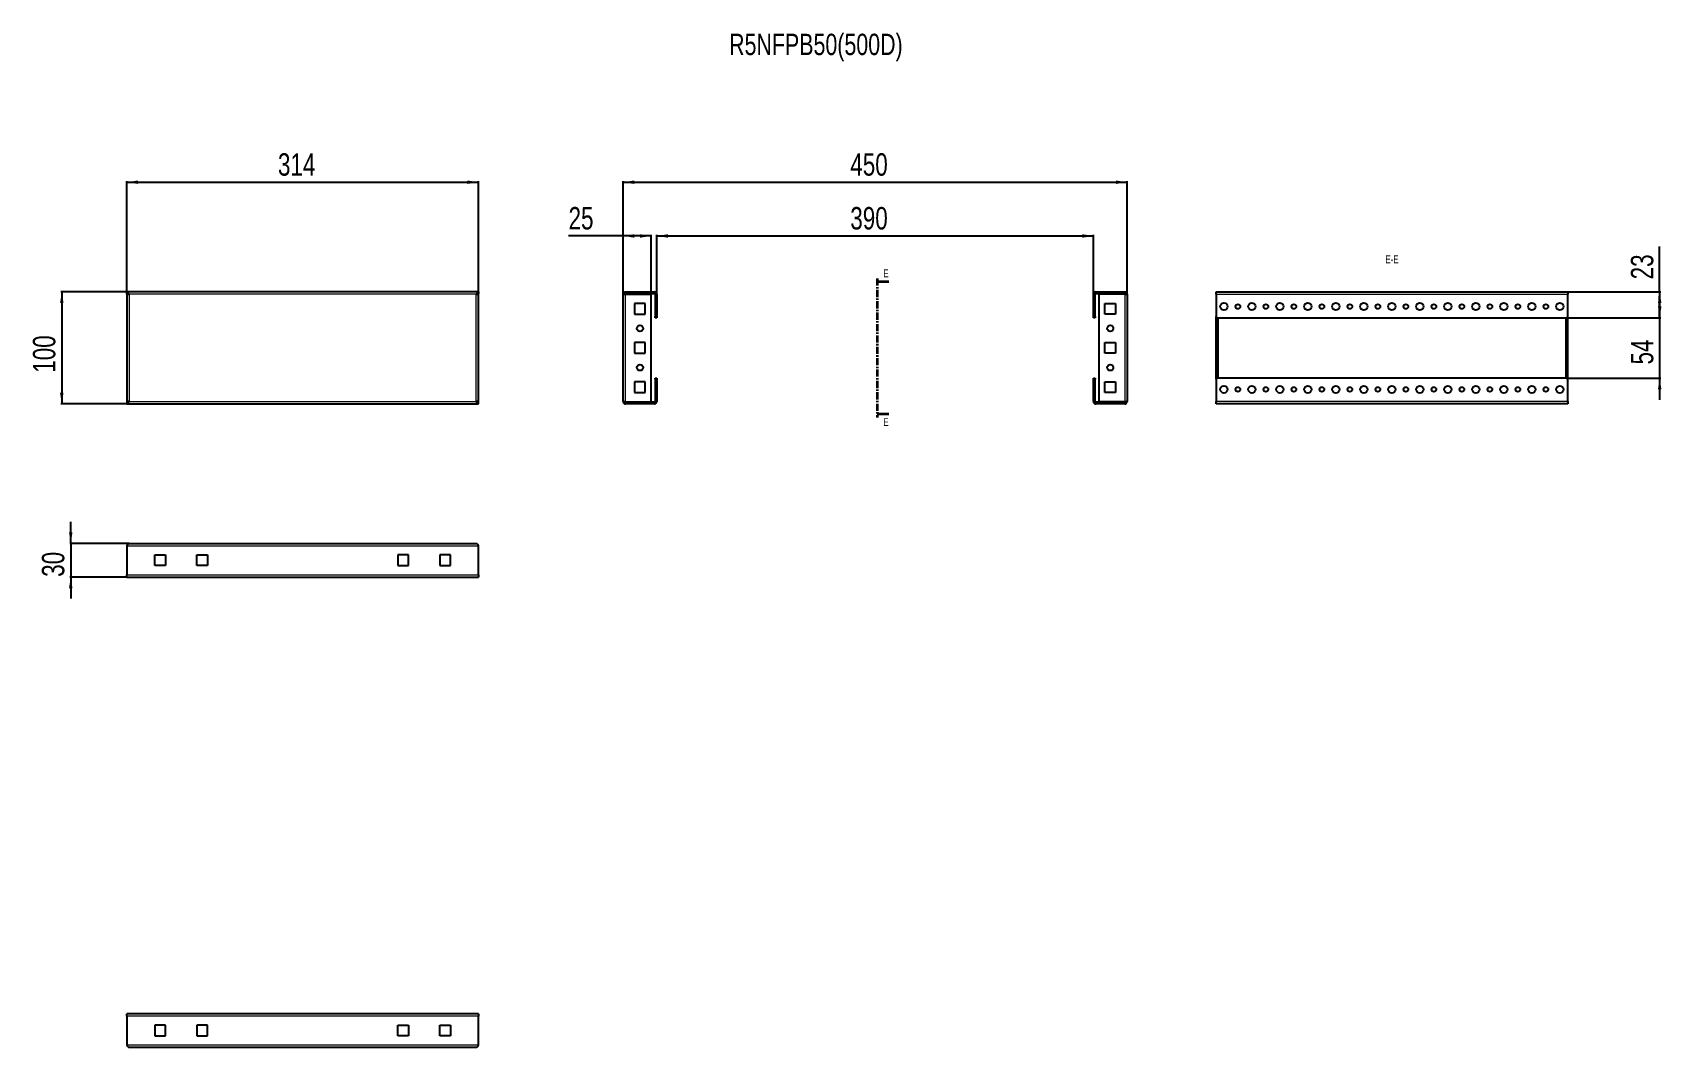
# Model space of a CAD drawing. Header units: millimetres. Extents: x -64 to 1391, y -342 to 564.
import ezdxf

# ---------------------------------------------------------------- set-up
doc = ezdxf.new("R2010")
doc.units = ezdxf.units.MM
doc.linetypes.add('CENTER', pattern=[10.16, 6.35, -1.27, 1.27, -1.27])
doc.layers.add('FORMAT', color=7, linetype='Continuous')
doc.styles.add('SLDTEXTSTYLE0', font='TXT', dxfattribs={"width": 0.75})
doc.dimstyles.new('SLDDIMSTYLE0', dxfattribs={"dimtxt": 20, "dimasz": 10, "dimexe": 0, "dimexo": 0.0625, "dimgap": 5, "dimtad": 2, "dimdec": 1, "dimrnd": 1e-09, "dimzin": 12, "dimdsep": 46, "dimtxsty": 'SLDTEXTSTYLE0', "dimsah": 1, "dimcen": 0.09, "dimadec": 0, "dimazin": 3, "dimtfac": 1, "dimtofl": 0, "dimtmove": 0, "dimatfit": 3, "dimfxl": 0, "dimfrac": 2, "dimtolj": 1, "dimtzin": 12, "dimarcsym": 0})
doc.dimstyles.new('SLDDIMSTYLE1', dxfattribs={"dimtxt": 20, "dimasz": 10, "dimexe": 0, "dimexo": 0.0625, "dimgap": 5, "dimtad": 2, "dimdec": 1, "dimrnd": 1e-09, "dimzin": 12, "dimdsep": 46, "dimtxsty": 'SLDTEXTSTYLE0', "dimsah": 1, "dimcen": 0.09, "dimadec": 0, "dimazin": 3, "dimtfac": 1, "dimtmove": 0, "dimatfit": 0, "dimfxl": 0, "dimfrac": 2, "dimtolj": 1, "dimtzin": 12, "dimarcsym": 0})

# ---------------------------------------------------------------- blocks, each defined once
blk = doc.blocks.new('_D')
at = {"layer": 'FORMAT'}
for p, q in [((20.2, 330.6), (20.2, 431.6)), ((20.2, 430.6), (334.2, 430.6)), ((334.2, 330.6), (334.2, 431.6))]:
    blk.add_line(p, q, dxfattribs=at)
for points in [[(20.2, 430.6), (30.2, 429), (30.2, 432.1)], [(334.2, 430.6), (324.2, 432.1), (324.2, 429)]]:
    blk.add_solid(points, dxfattribs=at)
at = {"layer": 'FORMAT', "insert": (155.1, 456.4), "char_height": 20, "attachment_point": 1, "style": 'SLDTEXTSTYLE0'}
blk.add_mtext('314', dxfattribs=at)
blk = doc.blocks.new('_D_1')
at = {"layer": 'FORMAT'}
for p, q in [((20.2, 332.6), (-38.9, 332.6)), ((-37.9, 332.6), (-37.9, 232.6)), ((20.2, 232.6), (-38.9, 232.6))]:
    blk.add_line(p, q, dxfattribs=at)
for points in [[(-37.9, 332.6), (-39.5, 322.6), (-36.4, 322.6)], [(-37.9, 232.6), (-36.4, 242.6), (-39.5, 242.6)]]:
    blk.add_solid(points, dxfattribs=at)
at = {"layer": 'FORMAT', "insert": (-63.7, 260.4), "char_height": 20, "attachment_point": 1, "rotation": 90, "style": 'SLDTEXTSTYLE0'}
blk.add_mtext('100', dxfattribs=at)
blk = doc.blocks.new('_D_2')
at = {"layer": 'FORMAT'}
for p, q in [((463.4, 330.5), (463.4, 431.6)), ((463.4, 430.6), (913.4, 430.6)), ((913.4, 330.5), (913.4, 431.6))]:
    blk.add_line(p, q, dxfattribs=at)
for points in [[(463.4, 430.6), (473.4, 429), (473.4, 432.1)], [(913.4, 430.6), (903.4, 432.1), (903.4, 429)]]:
    blk.add_solid(points, dxfattribs=at)
at = {"layer": 'FORMAT', "insert": (666.2, 456.4), "char_height": 20, "attachment_point": 1, "style": 'SLDTEXTSTYLE0'}
blk.add_mtext('450', dxfattribs=at)
blk = doc.blocks.new('_D_3')
at = {"layer": 'FORMAT'}
for p, q in [((493.4, 330.5), (493.4, 383.6)), ((493.4, 382.6), (883.4, 382.6)), ((883.4, 330.5), (883.4, 383.6))]:
    blk.add_line(p, q, dxfattribs=at)
for points in [[(493.4, 382.6), (503.4, 381), (503.4, 384.1)], [(883.4, 382.6), (873.4, 384.1), (873.4, 381)]]:
    blk.add_solid(points, dxfattribs=at)
at = {"layer": 'FORMAT', "insert": (666.2, 408.4), "char_height": 20, "attachment_point": 1, "style": 'SLDTEXTSTYLE0'}
blk.add_mtext('390', dxfattribs=at)
blk = doc.blocks.new('_D_4')
at = {"layer": 'FORMAT'}
for p, q in [((463.4, 382.6), (414.6, 382.6)), ((463.4, 330.5), (463.4, 383.6)), ((488.4, 382.6), (463.4, 382.6)), ((488.4, 330.6), (488.4, 383.6))]:
    blk.add_line(p, q, dxfattribs=at)
for points in [[(463.4, 382.6), (473.4, 381), (473.4, 384.1)], [(488.4, 382.6), (478.4, 384.1), (478.4, 381)]]:
    blk.add_solid(points, dxfattribs=at)
at = {"layer": 'FORMAT', "insert": (414.6, 408.4), "char_height": 20, "attachment_point": 1, "style": 'SLDTEXTSTYLE0'}
blk.add_mtext('25', dxfattribs=at)
blk = doc.blocks.new('_D_5')
at = {"layer": 'FORMAT'}
for p, q in [((-29.9, 108), (-29.9, 127.3)), ((22.3, 108), (-30.9, 108)), ((-29.9, 108), (-29.9, 78)), ((20.2, 78), (-30.9, 78)), ((-29.9, 78), (-29.9, 58.8))]:
    blk.add_line(p, q, dxfattribs=at)
for points in [[(-29.9, 108), (-28.4, 118), (-31.5, 118)], [(-29.9, 78), (-31.5, 68), (-28.4, 68)]]:
    blk.add_solid(points, dxfattribs=at)
at = {"layer": 'FORMAT', "insert": (-55.7, 78.2), "char_height": 20, "attachment_point": 1, "rotation": 90, "style": 'SLDTEXTSTYLE0'}
blk.add_mtext('30', dxfattribs=at)
blk = doc.blocks.new('_D_6')
at = {"layer": 'FORMAT'}
for p, q in [((1389, 309.6), (1389, 328.8)), ((1305.9, 309.6), (1390, 309.6)), ((1389, 309.6), (1389, 255.6)), ((1305.9, 255.6), (1390, 255.6)), ((1389, 255.6), (1389, 236.3))]:
    blk.add_line(p, q, dxfattribs=at)
for points in [[(1389, 309.6), (1390.6, 319.6), (1387.5, 319.6)], [(1389, 255.6), (1387.5, 245.6), (1390.6, 245.6)]]:
    blk.add_solid(points, dxfattribs=at)
at = {"layer": 'FORMAT', "insert": (1363.3, 267.8), "char_height": 20, "attachment_point": 1, "rotation": 90, "style": 'SLDTEXTSTYLE0'}
blk.add_mtext('54', dxfattribs=at)
blk = doc.blocks.new('_D_7')
at = {"layer": 'FORMAT'}
for p, q in [((1389, 332.6), (1389, 373.3)), ((1306.9, 332.6), (1390, 332.6)), ((1389, 332.6), (1389, 309.6)), ((1305.9, 309.6), (1390, 309.6))]:
    blk.add_line(p, q, dxfattribs=at)
for points in [[(1389, 332.6), (1387.5, 322.6), (1390.6, 322.6)], [(1389, 309.6), (1390.6, 319.6), (1387.5, 319.6)]]:
    blk.add_solid(points, dxfattribs=at)
at = {"layer": 'FORMAT', "insert": (1363.3, 343.8), "char_height": 20, "attachment_point": 1, "rotation": 90, "style": 'SLDTEXTSTYLE0'}
blk.add_mtext('23', dxfattribs=at)

msp = doc.modelspace()

# ---------------------------------------------------------------- linework, layer by layer
at = {"color": 7, "linetype": 'CENTER', "lineweight": 35}
msp.add_line((690.12, 344.57), (690.12, 220.56), dxfattribs=at)
at = {"color": 7, "linetype": 'Continuous', "lineweight": 35}
for p, q in [((700.76, 341.57), (690.12, 341.57)), ((700.76, 223.56), (690.12, 223.56))]:
    msp.add_line(p, q, dxfattribs=at)
at = {"color": 7, "linetype": 'Continuous', "lineweight": 25}
for p, q in [((20.22, 331.07), (20.22, 332.57)), ((334.22, 332.57), (20.22, 332.57)), ((20.22, 331.07), (20.22, 330.57)), ((20.22, 330.57), (20.22, 234.57)), ((20.22, 330.57), (21.72, 330.57)), ((334.22, 330.57), (332.72, 330.57)), ((334.22, 332.57), (334.22, 331.07)), ((334.22, 330.57), (334.22, 331.07)), ((334.22, 234.57), (334.22, 330.57)), ((463.37, 234.67), (463.37, 330.47)), ((465.47, 332.57), (465.47, 331.07)), ((465.47, 332.57), (491.27, 332.57)), ((465.47, 331.07), (491.27, 331.07)), ((465.47, 330.57), (488.37, 330.57)), ((473.62, 322.32), (473.62, 312.82)), ((483.12, 322.32), (473.62, 322.32)), ((483.12, 312.82), (483.12, 322.32)), ((488.37, 234.57), (488.37, 330.57)), ((491.87, 330.47), (491.87, 310.57)), ((493.37, 330.47), (493.37, 310.57)), ((883.37, 310.57), (883.37, 330.47)), ((884.87, 310.57), (884.87, 330.47)), ((885.47, 332.57), (911.27, 332.57)), ((885.47, 331.07), (911.27, 331.07)), ((888.37, 234.57), (888.37, 330.57)), ((911.27, 330.57), (888.37, 330.57)), ((893.62, 322.32), (903.12, 322.32)), ((893.62, 312.82), (893.62, 322.32)), ((903.12, 322.32), (903.12, 312.82)), ((911.27, 331.07), (911.27, 332.57)), ((913.37, 330.47), (913.37, 234.67)), ((992.88, 330.47), (992.88, 332.57)), ((992.88, 332.57), (1306.88, 332.57)), ((992.88, 330.47), (992.88, 310.57)), ((1306.88, 332.57), (1306.88, 330.47)), ((1306.88, 310.57), (1306.88, 330.47)), ((473.62, 312.82), (483.12, 312.82)), ((491.87, 310.57), (493.37, 310.57)), ((491.87, 309.57), (491.87, 310.57)), ((493.37, 309.57), (491.87, 309.57)), ((493.37, 310.57), (493.37, 309.57)), ((883.37, 310.57), (884.87, 310.57)), ((883.37, 309.57), (883.37, 310.57)), ((884.87, 309.57), (883.37, 309.57)), ((884.87, 310.57), (884.87, 309.57)), ((903.12, 312.82), (893.62, 312.82)), ((992.88, 310.57), (993.88, 309.57)), ((992.88, 254.57), (992.88, 310.57)), ((993.88, 309.57), (1305.88, 309.57)), ((994.38, 255.57), (994.38, 309.57)), ((1305.38, 255.57), (1305.38, 309.57)), ((1305.88, 309.57), (1306.88, 310.57)), ((1306.88, 254.57), (1306.88, 310.57)), ((473.62, 287.32), (473.62, 277.82)), ((483.12, 287.32), (473.62, 287.32)), ((473.62, 277.82), (483.12, 277.82)), ((483.12, 277.82), (483.12, 287.32)), ((893.62, 287.32), (903.12, 287.32)), ((893.62, 277.82), (893.62, 287.32)), ((903.12, 277.82), (893.62, 277.82)), ((903.12, 287.32), (903.12, 277.82)), ((483.12, 252.32), (473.62, 252.32)), ((473.62, 252.32), (473.62, 242.82)), ((483.12, 242.82), (483.12, 252.32)), ((491.87, 255.57), (493.37, 255.57)), ((491.87, 254.57), (491.87, 255.57)), ((493.37, 254.57), (491.87, 254.57)), ((491.87, 254.57), (491.87, 234.67)), ((493.37, 255.57), (493.37, 254.57)), ((493.37, 254.57), (493.37, 234.67)), ((883.37, 255.57), (884.87, 255.57)), ((883.37, 254.57), (883.37, 255.57)), ((884.87, 254.57), (883.37, 254.57)), ((883.37, 234.67), (883.37, 254.57)), ((884.87, 255.57), (884.87, 254.57)), ((884.87, 234.67), (884.87, 254.57)), ((893.62, 252.32), (903.12, 252.32)), ((893.62, 242.82), (893.62, 252.32)), ((903.12, 252.32), (903.12, 242.82)), ((993.88, 255.57), (992.88, 254.57)), ((992.88, 254.57), (992.88, 234.67)), ((1305.88, 255.57), (993.88, 255.57)), ((1306.88, 254.57), (1305.88, 255.57)), ((1306.88, 234.67), (1306.88, 254.57)), ((21.72, 234.57), (20.22, 234.57)), ((20.22, 234.57), (20.22, 234.07)), ((20.22, 234.07), (20.22, 232.57)), ((332.72, 234.57), (334.22, 234.57)), ((334.22, 234.07), (334.22, 234.57)), ((334.22, 232.57), (334.22, 234.07)), ((465.47, 234.57), (488.37, 234.57)), ((465.47, 232.57), (465.47, 234.07)), ((491.27, 234.07), (465.47, 234.07)), ((473.62, 242.82), (483.12, 242.82)), ((911.27, 234.07), (885.47, 234.07)), ((911.27, 234.57), (888.37, 234.57)), ((903.12, 242.82), (893.62, 242.82)), ((911.27, 234.07), (911.27, 232.57)), ((992.88, 232.57), (992.88, 234.67)), ((1306.88, 234.67), (1306.88, 232.57)), ((20.22, 232.57), (334.22, 232.57)), ((491.27, 232.57), (465.47, 232.57)), ((911.27, 232.57), (885.47, 232.57)), ((1306.88, 232.57), (992.88, 232.57)), ((20.22, 105.92), (20.22, 80.12)), ((22.32, 108.02), (332.12, 108.02)), ((334.22, 80.12), (334.22, 105.92)), ((45.22, 97.77), (54.72, 97.77)), ((45.22, 88.27), (45.22, 97.77)), ((54.72, 88.27), (45.22, 88.27)), ((54.72, 97.77), (54.72, 88.27)), ((82.72, 97.77), (92.22, 97.77)), ((82.72, 88.27), (82.72, 97.77)), ((92.22, 88.27), (82.72, 88.27)), ((92.22, 97.77), (92.22, 88.27)), ((271.72, 97.77), (262.22, 97.77)), ((262.22, 97.77), (262.22, 88.27)), ((262.22, 88.27), (271.72, 88.27)), ((271.72, 88.27), (271.72, 97.77)), ((299.72, 97.77), (299.72, 88.27)), ((309.22, 97.77), (299.72, 97.77)), ((299.72, 88.27), (309.22, 88.27)), ((309.22, 88.27), (309.22, 97.77)), ((20.22, 78.02), (20.22, 80.12)), ((20.22, 78.02), (334.22, 78.02)), ((334.22, 80.12), (334.22, 78.02)), ((334.22, -311.98), (20.22, -311.98)), ((20.22, -314.08), (20.22, -311.98)), ((20.22, -314.08), (20.22, -339.88)), ((334.22, -311.98), (334.22, -314.08)), ((334.22, -339.88), (334.22, -314.08)), ((54.72, -322.23), (45.22, -322.23)), ((45.22, -322.23), (45.22, -331.73)), ((45.22, -331.73), (54.72, -331.73)), ((54.72, -331.73), (54.72, -322.23)), ((92.22, -322.23), (82.72, -322.23)), ((82.72, -322.23), (82.72, -331.73)), ((82.72, -331.73), (92.22, -331.73)), ((92.22, -331.73), (92.22, -322.23)), ((262.22, -331.73), (262.22, -322.23)), ((262.22, -322.23), (271.72, -322.23)), ((271.72, -331.73), (262.22, -331.73)), ((271.72, -322.23), (271.72, -331.73)), ((299.72, -322.23), (309.22, -322.23)), ((299.72, -331.73), (299.72, -322.23)), ((309.22, -331.73), (299.72, -331.73)), ((309.22, -322.23), (309.22, -331.73)), ((332.12, -341.98), (22.32, -341.98))]:
    msp.add_line(p, q, dxfattribs=at)
at = {"color": 8, "linetype": 'Continuous', "lineweight": 18}
for p, q in [((22.32, 330.47), (22.32, 234.67)), ((332.12, 330.47), (22.32, 330.47)), ((332.12, 234.67), (332.12, 330.47)), ((465.47, 234.57), (465.47, 330.57)), ((491.27, 331.07), (491.27, 332.57)), ((491.87, 330.47), (493.37, 330.47)), ((884.87, 330.47), (883.37, 330.47)), ((885.47, 331.07), (885.47, 332.57)), ((911.27, 330.57), (911.27, 234.57)), ((992.88, 330.47), (1306.88, 330.47)), ((994.98, 255.57), (994.98, 309.57)), ((1304.78, 309.57), (1304.78, 255.57)), ((22.32, 234.67), (332.12, 234.67)), ((491.27, 234.07), (491.27, 232.57)), ((491.87, 234.67), (493.37, 234.67)), ((884.87, 234.67), (883.37, 234.67)), ((885.47, 234.07), (885.47, 232.57)), ((1306.88, 234.67), (992.88, 234.67)), ((20.22, 105.92), (334.22, 105.92)), ((20.22, 80.12), (334.22, 80.12)), ((334.22, -314.08), (20.22, -314.08)), ((334.22, -339.88), (20.22, -339.88))]:
    msp.add_line(p, q, dxfattribs=at)
at = {"color": 7, "linetype": 'Continuous', "lineweight": 25}
for centre, radius in [((999.88, 319.57), 3.25), ((1012.38, 319.57), 2.1), ((1024.88, 319.57), 3.25), ((1037.38, 319.57), 2.1), ((1049.88, 319.57), 3.25), ((1062.38, 319.57), 2.1), ((1074.88, 319.57), 3.25), ((1087.38, 319.57), 2.1), ((1099.88, 319.57), 3.25), ((1112.38, 319.57), 2.1), ((1124.88, 319.57), 3.25), ((1137.38, 319.57), 2.1), ((1149.88, 319.57), 3.25), ((1162.38, 319.57), 2.1), ((1174.88, 319.57), 3.25), ((1187.38, 319.57), 2.1), ((1199.88, 319.57), 3.25), ((1212.38, 319.57), 2.1), ((1224.88, 319.57), 3.25), ((1237.38, 319.57), 2.1), ((1249.88, 319.57), 3.25), ((1262.38, 319.57), 2.1), ((1274.88, 319.57), 3.25), ((1287.38, 319.57), 2.1), ((1299.88, 319.57), 3.25), ((478.37, 300.07), 2.75), ((898.37, 300.07), 2.75), ((478.37, 265.07), 2.75), ((898.37, 265.07), 2.75), ((999.88, 245.57), 3.25), ((1012.38, 245.57), 2.1), ((1024.88, 245.57), 3.25), ((1037.38, 245.57), 2.1), ((1049.88, 245.57), 3.25), ((1062.38, 245.57), 2.1), ((1074.88, 245.57), 3.25), ((1087.38, 245.57), 2.1), ((1099.88, 245.57), 3.25), ((1112.38, 245.57), 2.1), ((1124.88, 245.57), 3.25), ((1137.38, 245.57), 2.1), ((1149.88, 245.57), 3.25), ((1162.38, 245.57), 2.1), ((1174.88, 245.57), 3.25), ((1187.38, 245.57), 2.1), ((1199.88, 245.57), 3.25), ((1212.38, 245.57), 2.1), ((1224.88, 245.57), 3.25), ((1237.38, 245.57), 2.1), ((1249.88, 245.57), 3.25), ((1262.38, 245.57), 2.1), ((1274.88, 245.57), 3.25), ((1287.38, 245.57), 2.1), ((1299.88, 245.57), 3.25)]:
    msp.add_circle(centre, radius, dxfattribs=at)
for centre, radius, start, end in [((491.27, 330.47), 2.1, 0, 90), ((491.27, 330.47), 0.6, 0, 90), ((885.47, 330.47), 2.1, 90, 180), ((885.47, 330.47), 0.6, 90, 180), ((491.27, 234.67), 0.6, 270, 360), ((491.27, 234.67), 2.1, 270, 0), ((885.47, 234.67), 2.1, 180, 270), ((885.47, 234.67), 0.6, 180, 270)]:
    msp.add_arc(centre, radius, start, end, dxfattribs=at)
for points, knots in [([(22.32, 330.47), (22.14, 330.75), (21.78, 331.31), (21.25, 332.01), (20.73, 332.48), (20.38, 332.54), (20.22, 332.57)], [0, 0, 0, 0, 0.2547527, 0.5096447, 0.7645377, 1, 1, 1, 1]), ([(22.32, 330.47), (22.14, 330.55), (21.77, 330.71), (21.08, 330.98), (20.56, 331.03), (20.22, 331.07)], [0, 0, 0, 0, 0.2598775, 0.5197391, 1, 1, 1, 1]), ([(913.37, 330.47), (913.34, 330.75), (913.27, 331.31), (912.77, 332.01), (912.07, 332.48), (911.53, 332.54), (911.27, 332.57)], [0, 0, 0, 0, 0.2547527, 0.5096447, 0.7645377, 1, 1, 1, 1]), ([(911.87, 330.47), (911.86, 330.55), (911.84, 330.71), (911.65, 330.98), (911.42, 331.03), (911.27, 331.07)], [0, 0, 0, 0, 0.2598775, 0.5197391, 1, 1, 1, 1]), ([(332.12, 108.02), (332.3, 107.99), (332.65, 107.92), (333.19, 107.42), (333.71, 106.72), (334.06, 106.18), (334.22, 105.92)], [0, 0, 0, 0, 0.2547527, 0.5096447, 0.7645377, 1, 1, 1, 1]), ([(22.32, -341.98), (22.14, -341.95), (21.78, -341.88), (21.25, -341.38), (20.73, -340.68), (20.38, -340.14), (20.22, -339.88)], [0, 0, 0, 0, 0.2547527, 0.5096447, 0.7645377, 1, 1, 1, 1])]:
    msp.add_open_spline(points, degree=3, knots=knots, dxfattribs=at)
for points in [[(20.22, 330.57), (20.25, 330.56), (20.31, 330.54), (20.8, 330.52), (21.49, 330.49), (22.04, 330.47), (22.32, 330.47)], [(334.22, 332.57), (334.04, 332.53), (333.69, 332.47), (333.17, 331.99), (332.64, 331.29), (332.29, 330.74), (332.12, 330.47)], [(334.22, 331.07), (333.87, 331.03), (333.17, 330.95), (332.47, 330.63), (332.12, 330.47)], [(332.12, 330.47), (332.39, 330.47), (332.95, 330.49), (333.64, 330.52), (334.13, 330.54), (334.19, 330.56), (334.22, 330.57)], [(465.47, 332.57), (465.2, 332.53), (464.65, 332.47), (463.95, 331.99), (463.47, 331.29), (463.4, 330.74), (463.37, 330.47)], [(463.37, 330.47), (463.4, 330.47), (463.47, 330.49), (463.95, 330.52), (464.65, 330.54), (465.2, 330.56), (465.47, 330.57)], [(465.47, 331.07), (465.31, 331.03), (464.99, 330.95), (464.91, 330.63), (464.87, 330.47)], [(911.27, 330.57), (911.55, 330.56), (912.1, 330.54), (912.79, 330.52), (913.28, 330.49), (913.34, 330.47), (913.37, 330.47)], [(22.32, 234.67), (22.04, 234.66), (21.49, 234.64), (20.8, 234.62), (20.31, 234.59), (20.25, 234.57), (20.22, 234.57)], [(20.22, 232.57), (20.39, 232.6), (20.74, 232.66), (21.27, 233.15), (21.79, 233.84), (22.14, 234.39), (22.32, 234.67)], [(20.22, 234.07), (20.57, 234.1), (21.27, 234.18), (21.97, 234.5), (22.32, 234.67)], [(332.12, 234.67), (332.29, 234.39), (332.64, 233.84), (333.17, 233.15), (333.69, 232.66), (334.04, 232.6), (334.22, 232.57)], [(332.12, 234.67), (332.47, 234.5), (333.17, 234.18), (333.87, 234.1), (334.22, 234.07)], [(334.22, 234.57), (334.19, 234.57), (334.13, 234.59), (333.64, 234.62), (332.95, 234.64), (332.39, 234.66), (332.12, 234.67)], [(465.47, 234.57), (465.2, 234.57), (464.65, 234.59), (463.95, 234.62), (463.47, 234.64), (463.4, 234.66), (463.37, 234.67)], [(463.37, 234.67), (463.4, 234.39), (463.47, 233.84), (463.95, 233.15), (464.65, 232.66), (465.2, 232.6), (465.47, 232.57)], [(464.87, 234.67), (464.91, 234.5), (464.99, 234.18), (465.31, 234.1), (465.47, 234.07)], [(911.27, 234.07), (911.43, 234.1), (911.76, 234.18), (911.83, 234.5), (911.87, 234.67)], [(911.27, 232.57), (911.55, 232.6), (912.1, 232.66), (912.79, 233.15), (913.28, 233.84), (913.34, 234.39), (913.37, 234.67)], [(913.37, 234.67), (913.34, 234.66), (913.28, 234.64), (912.79, 234.62), (912.1, 234.59), (911.55, 234.57), (911.27, 234.57)], [(20.22, 105.92), (20.39, 106.19), (20.74, 106.75), (21.27, 107.44), (21.79, 107.92), (22.14, 107.99), (22.32, 108.02)], [(334.22, -339.88), (334.04, -340.16), (333.69, -340.71), (333.17, -341.4), (332.64, -341.89), (332.29, -341.95), (332.12, -341.98)]]:
    msp.add_open_spline(points, degree=3, dxfattribs=at)
at = {"color": 7, "linetype": 'Continuous', "lineweight": 35}
for points in [[(690.12, 341.57), (697.12, 340.45), (697.12, 342.69)], [(690.12, 223.56), (697.12, 222.44), (697.12, 224.68)]]:
    msp.add_solid(points, dxfattribs=at)

# ---------------------------------------------------------------- texts
at = {"color": 7, "linetype": 'Continuous', "char_height": 7, "attachment_point": 1, "style": 'SLDTEXTSTYLE0'}
for insert in [(695.77, 352.66), (695.77, 219.87)]:
    msp.add_mtext('E', dxfattribs=dict(at, insert=insert))
at = {"layer": 'FORMAT', "style": 'SLDTEXTSTYLE0'}
for s, insert, char_height, attachment_point in [('R5NFPB50(500D)', (557.99, 563.15), 19.05, 1), ('E-E', (1149.97, 365.26), 7, 2)]:
    msp.add_mtext(s, dxfattribs=dict(at, insert=insert, char_height=char_height, attachment_point=attachment_point))

# ---------------------------------------------------------------- dimensions: what is measured, and where the dimension line sits
at = {"layer": 'FORMAT'}
for base, p1, p2, picture, middle in [((334.22, 430.57), (20.22, 330.57), (334.22, 330.57), '_D', (177.22, 430.57)), ((463.37, 382.57), (488.37, 330.57), (463.37, 330.47), '_D_4', (429.37, 382.57)), ((883.37, 382.57), (493.37, 330.47), (883.37, 330.47), '_D_3', (688.37, 382.57))]:
    dim = msp.add_linear_dim(base=base, p1=p1, p2=p2, dimstyle='SLDDIMSTYLE0', dxfattribs=at)
    dim.commit()
    dim.dimension.update_dxf_attribs({"geometry": picture, "text_midpoint": middle, "dimtype": 160})
for base, p1, p2, angle, dimstyle, picture, middle in [((913.37, 430.57), (463.37, 330.47), (913.37, 330.47), 0, 'SLDDIMSTYLE0', '_D_2', (688.37, 430.57)), ((1389.05, 309.57), (1306.88, 332.57), (1305.88, 309.57), 90, 'SLDDIMSTYLE0', '_D_7', (1389.05, 358.57)), ((-37.95, 232.57), (20.22, 332.57), (20.22, 232.57), 90, 'SLDDIMSTYLE0', '_D_1', (-37.95, 282.57)), ((1389.05, 255.57), (1305.88, 309.57), (1305.88, 255.57), 90, 'SLDDIMSTYLE1', '_D_6', (1389.05, 282.57)), ((-29.95, 78.02), (22.32, 108.02), (20.22, 78.02), 90, 'SLDDIMSTYLE1', '_D_5', (-29.95, 93.02))]:
    dim = msp.add_linear_dim(base=base, p1=p1, p2=p2, angle=angle, dimstyle=dimstyle, dxfattribs=at)
    dim.commit()
    dim.dimension.update_dxf_attribs({"geometry": picture, "text_midpoint": middle, "dimtype": 160})

doc.saveas('drawing.dxf')
